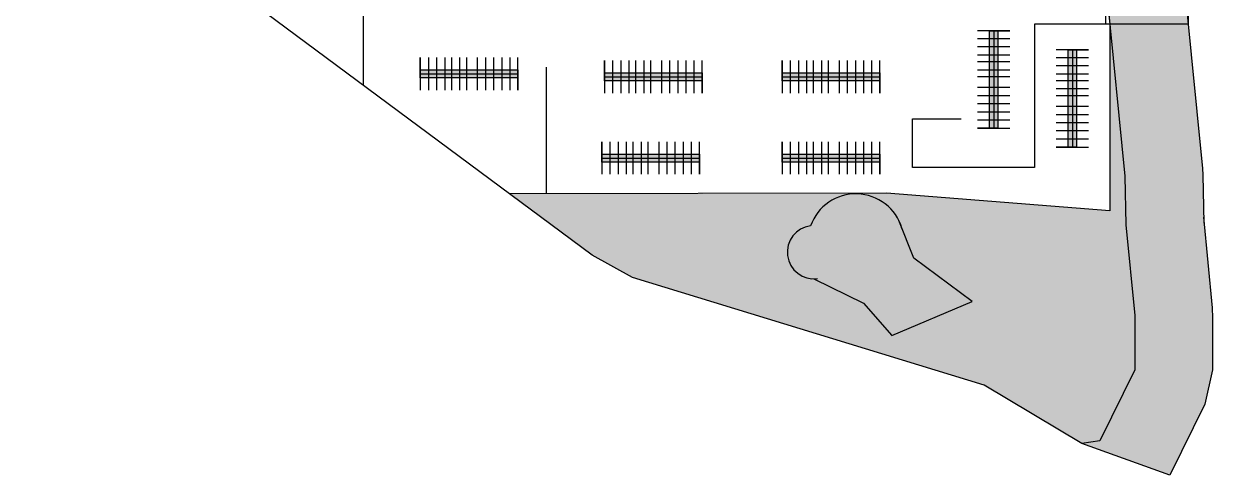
# Model space of a CAD drawing. Header units: inches. Extents: x 2500 to 24601, y 2700 to 26595.
# Drawn here: x 2501 to 24601, y 2700 to 11025 of the extents above; entities that cross this region are included whole.
import ezdxf

# ---------------------------------------------------------------- set-up
doc = ezdxf.new("R2010")
doc.units = ezdxf.units.IN
doc.header["$LTSCALE"] = 200
doc.header["$MEASUREMENT"] = 0
doc.layers.add('BEARING', color=7, linetype='Continuous')

msp = doc.modelspace()

# ---------------------------------------------------------------- hatches: boundary and pattern name
at = {"true_color": 0x136734}
h = msp.add_hatch(color=116, dxfattribs=at)
h.dxf.hatch_style = 1
h.paths.add_polyline_path([(22809, 7319), (22791, 8214), (22514, 11023), (22514, 7575), (18400, 7900), (17833, 7889, -0.333371), (18683, 7253), (18900, 6700), (19975, 5900), (18500, 5275), (17975, 5875), (17062, 6321, -0.938194), (17000, 7300, -0.317218), (17833, 7889), (11450, 7891), (12973, 6758), (13718, 6347), (20197, 4360), (21997, 3281), (22331, 3333), (22973, 4643), (22973, 5645)])
h.paths.add_polyline_path([(23074, 25861), (23185, 26595), (16759, 26471), (16841, 21966), (13623, 21907), (13628, 21650), (13850, 21650), (17200, 21650), (17200, 22850), (17675, 22850), (21100, 22850), (21100, 20144), (22883, 20144), (22883, 20148), (22898, 20148, 0.038553), (23164, 23596)])
edge = h.paths.add_edge_path(flags=16)
edge.add_ellipse((20075, 24525), major_axis=(-1400, 0), ratio=0.52304, start_angle=0, end_angle=360)
h = msp.add_hatch(color=4)
h.dxf.hatch_style = 1
h.paths.add_polyline_path([(23439, 16299), (23472, 16337, 0.077301), (24601, 23596), (24600, 23654), (24510, 25918), (24510, 26595), (23185, 26595), (23074, 25861), (23164, 23596, -0.067281), (22358, 17632), (21994, 16310), (22791, 8214), (22809, 7319), (22973, 5645), (22973, 4643), (22331, 3333), (21997, 3281), (23621, 2700), (24264, 4010), (24410, 4643), (24410, 5600), (24404, 5786), (24244, 7404), (24228, 8243), (24221, 8355)])
h = msp.add_hatch()
h.set_pattern_fill('ANSI31', color=256, angle=-90)
h.set_pattern_definition([(315, (7275, 20250), (0.08838834765, 0.08838834765), [])])
h.paths.add_polyline_path([(20375, 10750), (20375, 10900), (20300, 10900), (20300, 10750)])
h.paths.add_polyline_path([(20375, 10600), (20375, 10750), (20300, 10750), (20300, 10600)])
h.paths.add_polyline_path([(20375, 10450), (20375, 10600), (20300, 10600), (20300, 10450)])
h.paths.add_polyline_path([(20375, 10325), (20375, 10450), (20300, 10450), (20300, 10325)])
h.paths.add_polyline_path([(20375, 10175), (20375, 10325), (20300, 10325), (20300, 10175)])
h.paths.add_polyline_path([(20375, 10050), (20375, 10175), (20300, 10175), (20300, 10050)])
h.paths.add_polyline_path([(20375, 9850), (20375, 10050), (20300, 10050), (20300, 9850)])
h.paths.add_polyline_path([(20375, 9700), (20375, 9850), (20300, 9850), (20300, 9700)])
h.paths.add_polyline_path([(20375, 9550), (20375, 9700), (20300, 9700), (20300, 9550)])
h.paths.add_polyline_path([(20375, 9400), (20375, 9550), (20300, 9550), (20300, 9400)])
h.paths.add_polyline_path([(20375, 9250), (20375, 9400), (20300, 9400), (20300, 9250)])
h.paths.add_polyline_path([(20375, 9100), (20375, 9250), (20300, 9250), (20300, 9100)])
h.paths.add_polyline_path([(20450, 9100), (20450, 9250), (20375, 9250), (20375, 9100)])
h.paths.add_polyline_path([(20450, 9250), (20450, 9400), (20375, 9400), (20375, 9250)])
h.paths.add_polyline_path([(20450, 9550), (20450, 9700), (20375, 9700), (20375, 9550)])
h.paths.add_polyline_path([(20450, 9400), (20450, 9550), (20375, 9550), (20375, 9400)])
h.paths.add_polyline_path([(20450, 9700), (20450, 9850), (20375, 9850), (20375, 9700)])
h.paths.add_polyline_path([(20450, 9850), (20450, 10050), (20375, 10050), (20375, 9850)])
h.paths.add_polyline_path([(20450, 10050), (20450, 10175), (20375, 10175), (20375, 10050)])
h.paths.add_polyline_path([(20450, 10175), (20450, 10325), (20375, 10325), (20375, 10175)])
h.paths.add_polyline_path([(20450, 10325), (20450, 10450), (20375, 10450), (20375, 10325)])
h.paths.add_polyline_path([(20450, 10450), (20450, 10600), (20375, 10600), (20375, 10450)])
h.paths.add_polyline_path([(20450, 10600), (20450, 10750), (20375, 10750), (20375, 10600)])
h.paths.add_polyline_path([(20450, 10750), (20450, 10900), (20375, 10900), (20375, 10750)])
h = msp.add_hatch()
h.set_pattern_fill('ANSI31', color=256, angle=-90)
h.set_pattern_definition([(315, (8725, 19900), (0.08838834765, 0.08838834765), [])])
h.paths.add_polyline_path([(21825, 10400), (21825, 10550), (21750, 10550), (21750, 10400)])
h.paths.add_polyline_path([(21825, 10250), (21825, 10400), (21750, 10400), (21750, 10250)])
h.paths.add_polyline_path([(21825, 10100), (21825, 10250), (21750, 10250), (21750, 10100)])
h.paths.add_polyline_path([(21825, 9975), (21825, 10100), (21750, 10100), (21750, 9975)])
h.paths.add_polyline_path([(21825, 9825), (21825, 9975), (21750, 9975), (21750, 9825)])
h.paths.add_polyline_path([(21825, 9700), (21825, 9825), (21750, 9825), (21750, 9700)])
h.paths.add_polyline_path([(21825, 9500), (21825, 9700), (21750, 9700), (21750, 9500)])
h.paths.add_polyline_path([(21825, 9350), (21825, 9500), (21750, 9500), (21750, 9350)])
h.paths.add_polyline_path([(21825, 9200), (21825, 9350), (21750, 9350), (21750, 9200)])
h.paths.add_polyline_path([(21825, 9050), (21825, 9200), (21750, 9200), (21750, 9050)])
h.paths.add_polyline_path([(21825, 8900), (21825, 9050), (21750, 9050), (21750, 8900)])
h.paths.add_polyline_path([(21825, 8750), (21825, 8900), (21750, 8900), (21750, 8750)])
h.paths.add_polyline_path([(21900, 8750), (21900, 8900), (21825, 8900), (21825, 8750)])
h.paths.add_polyline_path([(21900, 8900), (21900, 9050), (21825, 9050), (21825, 8900)])
h.paths.add_polyline_path([(21900, 9200), (21900, 9350), (21825, 9350), (21825, 9200)])
h.paths.add_polyline_path([(21900, 9050), (21900, 9200), (21825, 9200), (21825, 9050)])
h.paths.add_polyline_path([(21900, 9350), (21900, 9500), (21825, 9500), (21825, 9350)])
h.paths.add_polyline_path([(21900, 9500), (21900, 9700), (21825, 9700), (21825, 9500)])
h.paths.add_polyline_path([(21900, 9700), (21900, 9825), (21825, 9825), (21825, 9700)])
h.paths.add_polyline_path([(21900, 9825), (21900, 9975), (21825, 9975), (21825, 9825)])
h.paths.add_polyline_path([(21900, 9975), (21900, 10100), (21825, 10100), (21825, 9975)])
h.paths.add_polyline_path([(21900, 10100), (21900, 10250), (21825, 10250), (21825, 10100)])
h.paths.add_polyline_path([(21900, 10250), (21900, 10400), (21825, 10400), (21825, 10250)])
h.paths.add_polyline_path([(21900, 10400), (21900, 10550), (21825, 10550), (21825, 10400)])
h = msp.add_hatch()
h.set_pattern_fill('ANSI31', color=256)
h.set_pattern_definition([(45, (455.87106, -2993.88591), (-0.08838834765, 0.08838834765), [])])
h.paths.add_polyline_path([(9956, 10106), (9806, 10106), (9806, 10031), (9956, 10031)])
h.paths.add_polyline_path([(10106, 10106), (9956, 10106), (9956, 10031), (10106, 10031)])
h.paths.add_polyline_path([(10256, 10106), (10106, 10106), (10106, 10031), (10256, 10031)])
h.paths.add_polyline_path([(10381, 10106), (10256, 10106), (10256, 10031), (10381, 10031)])
h.paths.add_polyline_path([(10531, 10106), (10381, 10106), (10381, 10031), (10531, 10031)])
h.paths.add_polyline_path([(10656, 10106), (10531, 10106), (10531, 10031), (10656, 10031)])
h.paths.add_polyline_path([(10856, 10106), (10656, 10106), (10656, 10031), (10856, 10031)])
h.paths.add_polyline_path([(11006, 10106), (10856, 10106), (10856, 10031), (11006, 10031)])
h.paths.add_polyline_path([(11156, 10106), (11006, 10106), (11006, 10031), (11156, 10031)])
h.paths.add_polyline_path([(11306, 10106), (11156, 10106), (11156, 10031), (11306, 10031)])
h.paths.add_polyline_path([(11456, 10106), (11306, 10106), (11306, 10031), (11456, 10031)])
h.paths.add_polyline_path([(11606, 10106), (11456, 10106), (11456, 10031), (11606, 10031)])
h.paths.add_polyline_path([(11606, 10181), (11456, 10181), (11456, 10106), (11606, 10106)])
h.paths.add_polyline_path([(11456, 10181), (11306, 10181), (11306, 10106), (11456, 10106)])
h.paths.add_polyline_path([(11156, 10181), (11006, 10181), (11006, 10106), (11156, 10106)])
h.paths.add_polyline_path([(11306, 10181), (11156, 10181), (11156, 10106), (11306, 10106)])
h.paths.add_polyline_path([(11006, 10181), (10856, 10181), (10856, 10106), (11006, 10106)])
h.paths.add_polyline_path([(10856, 10181), (10656, 10181), (10656, 10106), (10856, 10106)])
h.paths.add_polyline_path([(10656, 10181), (10531, 10181), (10531, 10106), (10656, 10106)])
h.paths.add_polyline_path([(10531, 10181), (10381, 10181), (10381, 10106), (10531, 10106)])
h.paths.add_polyline_path([(10381, 10181), (10256, 10181), (10256, 10106), (10381, 10106)])
h.paths.add_polyline_path([(10256, 10181), (10106, 10181), (10106, 10106), (10256, 10106)])
h.paths.add_polyline_path([(10106, 10181), (9956, 10181), (9956, 10106), (10106, 10106)])
h.paths.add_polyline_path([(9956, 10181), (9806, 10181), (9806, 10106), (9956, 10106)])
h = msp.add_hatch()
h.set_pattern_fill('ANSI31', color=256)
h.set_pattern_definition([(45, (3850, -3050), (-0.08838834765, 0.08838834765), [])])
h.paths.add_polyline_path([(13350, 10050), (13200, 10050), (13200, 9975), (13350, 9975)])
h.paths.add_polyline_path([(13500, 10050), (13350, 10050), (13350, 9975), (13500, 9975)])
h.paths.add_polyline_path([(13650, 10050), (13500, 10050), (13500, 9975), (13650, 9975)])
h.paths.add_polyline_path([(13775, 10050), (13650, 10050), (13650, 9975), (13775, 9975)])
h.paths.add_polyline_path([(13925, 10050), (13775, 10050), (13775, 9975), (13925, 9975)])
h.paths.add_polyline_path([(14050, 10050), (13925, 10050), (13925, 9975), (14050, 9975)])
h.paths.add_polyline_path([(14250, 10050), (14050, 10050), (14050, 9975), (14250, 9975)])
h.paths.add_polyline_path([(14400, 10050), (14250, 10050), (14250, 9975), (14400, 9975)])
h.paths.add_polyline_path([(14550, 10050), (14400, 10050), (14400, 9975), (14550, 9975)])
h.paths.add_polyline_path([(14700, 10050), (14550, 10050), (14550, 9975), (14700, 9975)])
h.paths.add_polyline_path([(14850, 10050), (14700, 10050), (14700, 9975), (14850, 9975)])
h.paths.add_polyline_path([(15000, 10050), (14850, 10050), (14850, 9975), (15000, 9975)])
h.paths.add_polyline_path([(15000, 10125), (14850, 10125), (14850, 10050), (15000, 10050)])
h.paths.add_polyline_path([(14850, 10125), (14700, 10125), (14700, 10050), (14850, 10050)])
h.paths.add_polyline_path([(14550, 10125), (14400, 10125), (14400, 10050), (14550, 10050)])
h.paths.add_polyline_path([(14700, 10125), (14550, 10125), (14550, 10050), (14700, 10050)])
h.paths.add_polyline_path([(14400, 10125), (14250, 10125), (14250, 10050), (14400, 10050)])
h.paths.add_polyline_path([(14250, 10125), (14050, 10125), (14050, 10050), (14250, 10050)])
h.paths.add_polyline_path([(14050, 10125), (13925, 10125), (13925, 10050), (14050, 10050)])
h.paths.add_polyline_path([(13925, 10125), (13775, 10125), (13775, 10050), (13925, 10050)])
h.paths.add_polyline_path([(13775, 10125), (13650, 10125), (13650, 10050), (13775, 10050)])
h.paths.add_polyline_path([(13650, 10125), (13500, 10125), (13500, 10050), (13650, 10050)])
h.paths.add_polyline_path([(13500, 10125), (13350, 10125), (13350, 10050), (13500, 10050)])
h.paths.add_polyline_path([(13350, 10125), (13200, 10125), (13200, 10050), (13350, 10050)])
h = msp.add_hatch()
h.set_pattern_fill('ANSI31', color=256)
h.set_pattern_definition([(45, (7125, -3050), (-0.08838834765, 0.08838834765), [])])
h.paths.add_polyline_path([(16625, 10050), (16475, 10050), (16475, 9975), (16625, 9975)])
h.paths.add_polyline_path([(16775, 10050), (16625, 10050), (16625, 9975), (16775, 9975)])
h.paths.add_polyline_path([(16925, 10050), (16775, 10050), (16775, 9975), (16925, 9975)])
h.paths.add_polyline_path([(17050, 10050), (16925, 10050), (16925, 9975), (17050, 9975)])
h.paths.add_polyline_path([(17200, 10050), (17050, 10050), (17050, 9975), (17200, 9975)])
h.paths.add_polyline_path([(17325, 10050), (17200, 10050), (17200, 9975), (17325, 9975)])
h.paths.add_polyline_path([(17525, 10050), (17325, 10050), (17325, 9975), (17525, 9975)])
h.paths.add_polyline_path([(17675, 10050), (17525, 10050), (17525, 9975), (17675, 9975)])
h.paths.add_polyline_path([(17825, 10050), (17675, 10050), (17675, 9975), (17825, 9975)])
h.paths.add_polyline_path([(17975, 10050), (17825, 10050), (17825, 9975), (17975, 9975)])
h.paths.add_polyline_path([(18125, 10050), (17975, 10050), (17975, 9975), (18125, 9975)])
h.paths.add_polyline_path([(18275, 10050), (18125, 10050), (18125, 9975), (18275, 9975)])
h.paths.add_polyline_path([(18275, 10125), (18125, 10125), (18125, 10050), (18275, 10050)])
h.paths.add_polyline_path([(18125, 10125), (17975, 10125), (17975, 10050), (18125, 10050)])
h.paths.add_polyline_path([(17825, 10125), (17675, 10125), (17675, 10050), (17825, 10050)])
h.paths.add_polyline_path([(17975, 10125), (17825, 10125), (17825, 10050), (17975, 10050)])
h.paths.add_polyline_path([(17675, 10125), (17525, 10125), (17525, 10050), (17675, 10050)])
h.paths.add_polyline_path([(17525, 10125), (17325, 10125), (17325, 10050), (17525, 10050)])
h.paths.add_polyline_path([(17325, 10125), (17200, 10125), (17200, 10050), (17325, 10050)])
h.paths.add_polyline_path([(17200, 10125), (17050, 10125), (17050, 10050), (17200, 10050)])
h.paths.add_polyline_path([(17050, 10125), (16925, 10125), (16925, 10050), (17050, 10050)])
h.paths.add_polyline_path([(16925, 10125), (16775, 10125), (16775, 10050), (16925, 10050)])
h.paths.add_polyline_path([(16775, 10125), (16625, 10125), (16625, 10050), (16775, 10050)])
h.paths.add_polyline_path([(16625, 10125), (16475, 10125), (16475, 10050), (16625, 10050)])
h = msp.add_hatch()
h.set_pattern_fill('ANSI31', color=256)
h.set_pattern_definition([(45, (3800, -4550), (-0.08838834765, 0.08838834765), [])])
h.paths.add_polyline_path([(13300, 8550), (13150, 8550), (13150, 8475), (13300, 8475)])
h.paths.add_polyline_path([(13450, 8550), (13300, 8550), (13300, 8475), (13450, 8475)])
h.paths.add_polyline_path([(13600, 8550), (13450, 8550), (13450, 8475), (13600, 8475)])
h.paths.add_polyline_path([(13725, 8550), (13600, 8550), (13600, 8475), (13725, 8475)])
h.paths.add_polyline_path([(13875, 8550), (13725, 8550), (13725, 8475), (13875, 8475)])
h.paths.add_polyline_path([(14000, 8550), (13875, 8550), (13875, 8475), (14000, 8475)])
h.paths.add_polyline_path([(14200, 8550), (14000, 8550), (14000, 8475), (14200, 8475)])
h.paths.add_polyline_path([(14350, 8550), (14200, 8550), (14200, 8475), (14350, 8475)])
h.paths.add_polyline_path([(14500, 8550), (14350, 8550), (14350, 8475), (14500, 8475)])
h.paths.add_polyline_path([(14650, 8550), (14500, 8550), (14500, 8475), (14650, 8475)])
h.paths.add_polyline_path([(14800, 8550), (14650, 8550), (14650, 8475), (14800, 8475)])
h.paths.add_polyline_path([(14950, 8550), (14800, 8550), (14800, 8475), (14950, 8475)])
h.paths.add_polyline_path([(14950, 8625), (14800, 8625), (14800, 8550), (14950, 8550)])
h.paths.add_polyline_path([(14800, 8625), (14650, 8625), (14650, 8550), (14800, 8550)])
h.paths.add_polyline_path([(14500, 8625), (14350, 8625), (14350, 8550), (14500, 8550)])
h.paths.add_polyline_path([(14650, 8625), (14500, 8625), (14500, 8550), (14650, 8550)])
h.paths.add_polyline_path([(14350, 8625), (14200, 8625), (14200, 8550), (14350, 8550)])
h.paths.add_polyline_path([(14200, 8625), (14000, 8625), (14000, 8550), (14200, 8550)])
h.paths.add_polyline_path([(14000, 8625), (13875, 8625), (13875, 8550), (14000, 8550)])
h.paths.add_polyline_path([(13875, 8625), (13725, 8625), (13725, 8550), (13875, 8550)])
h.paths.add_polyline_path([(13725, 8625), (13600, 8625), (13600, 8550), (13725, 8550)])
h.paths.add_polyline_path([(13600, 8625), (13450, 8625), (13450, 8550), (13600, 8550)])
h.paths.add_polyline_path([(13450, 8625), (13300, 8625), (13300, 8550), (13450, 8550)])
h.paths.add_polyline_path([(13300, 8625), (13150, 8625), (13150, 8550), (13300, 8550)])
h = msp.add_hatch()
h.set_pattern_fill('ANSI31', color=256)
h.set_pattern_definition([(45, (7125, -4550), (-0.08838834765, 0.08838834765), [])])
h.paths.add_polyline_path([(16625, 8550), (16475, 8550), (16475, 8475), (16625, 8475)])
h.paths.add_polyline_path([(16775, 8550), (16625, 8550), (16625, 8475), (16775, 8475)])
h.paths.add_polyline_path([(16925, 8550), (16775, 8550), (16775, 8475), (16925, 8475)])
h.paths.add_polyline_path([(17050, 8550), (16925, 8550), (16925, 8475), (17050, 8475)])
h.paths.add_polyline_path([(17200, 8550), (17050, 8550), (17050, 8475), (17200, 8475)])
h.paths.add_polyline_path([(17325, 8550), (17200, 8550), (17200, 8475), (17325, 8475)])
h.paths.add_polyline_path([(17525, 8550), (17325, 8550), (17325, 8475), (17525, 8475)])
h.paths.add_polyline_path([(17675, 8550), (17525, 8550), (17525, 8475), (17675, 8475)])
h.paths.add_polyline_path([(17825, 8550), (17675, 8550), (17675, 8475), (17825, 8475)])
h.paths.add_polyline_path([(17975, 8550), (17825, 8550), (17825, 8475), (17975, 8475)])
h.paths.add_polyline_path([(18125, 8550), (17975, 8550), (17975, 8475), (18125, 8475)])
h.paths.add_polyline_path([(18275, 8550), (18125, 8550), (18125, 8475), (18275, 8475)])
h.paths.add_polyline_path([(18275, 8625), (18125, 8625), (18125, 8550), (18275, 8550)])
h.paths.add_polyline_path([(18125, 8625), (17975, 8625), (17975, 8550), (18125, 8550)])
h.paths.add_polyline_path([(17825, 8625), (17675, 8625), (17675, 8550), (17825, 8550)])
h.paths.add_polyline_path([(17975, 8625), (17825, 8625), (17825, 8550), (17975, 8550)])
h.paths.add_polyline_path([(17675, 8625), (17525, 8625), (17525, 8550), (17675, 8550)])
h.paths.add_polyline_path([(17525, 8625), (17325, 8625), (17325, 8550), (17525, 8550)])
h.paths.add_polyline_path([(17325, 8625), (17200, 8625), (17200, 8550), (17325, 8550)])
h.paths.add_polyline_path([(17200, 8625), (17050, 8625), (17050, 8550), (17200, 8550)])
h.paths.add_polyline_path([(17050, 8625), (16925, 8625), (16925, 8550), (17050, 8550)])
h.paths.add_polyline_path([(16925, 8625), (16775, 8625), (16775, 8550), (16925, 8550)])
h.paths.add_polyline_path([(16775, 8625), (16625, 8625), (16625, 8550), (16775, 8550)])
h.paths.add_polyline_path([(16625, 8625), (16475, 8625), (16475, 8550), (16625, 8550)])
h = msp.add_hatch(color=4)
h.dxf.hatch_style = 1
h.paths.add_polyline_path([(18625, 7400, 0.661304), (17000, 7300, 0.938194), (17062, 6321), (17975, 5875), (18500, 5275), (19975, 5900), (18900, 6700)])

# ---------------------------------------------------------------- linework, layer by layer
for p, q in [((8761, 9890), (8761, 13400)), ((22440, 11725), (22514, 11023)), ((20675, 10900), (20075, 10900)), ((20300, 9100), (20300, 10900)), ((20300, 10900), (20450, 10900)), ((20375, 10900), (20375, 9100)), ((20375, 10900), (20675, 10900)), ((20450, 10900), (20450, 9100)), ((22440, 11023), (21125, 11023)), ((21125, 11023), (21125, 8375)), ((22514, 11023), (22514, 7575)), ((20675, 10750), (20075, 10750)), ((9806, 10106), (9806, 10406)), ((9806, 10406), (9806, 9806)), ((9956, 10406), (9956, 9806)), ((10106, 10406), (10106, 9806)), ((10256, 10406), (10256, 9806)), ((10381, 10406), (10381, 9806)), ((10531, 10406), (10531, 9806)), ((10656, 10406), (10656, 9806)), ((10856, 10406), (10856, 9806)), ((11006, 10406), (11006, 9806)), ((11156, 10406), (11156, 9806)), ((11306, 10406), (11306, 9806)), ((11456, 10406), (11456, 9806)), ((11606, 9806), (11606, 10406)), ((20675, 10600), (20075, 10600)), ((20675, 10450), (20075, 10450)), ((22125, 10550), (21525, 10550)), ((22125, 10400), (21525, 10400)), ((21750, 8750), (21750, 10550)), ((21750, 10550), (21900, 10550)), ((21825, 10550), (21825, 8750)), ((21825, 10550), (22125, 10550)), ((21900, 10550), (21900, 8750)), ((9806, 10181), (11606, 10181)), ((9806, 10031), (9806, 10181)), ((11606, 10181), (11606, 10031)), ((12125, 10225), (12125, 7892)), ((13200, 10050), (13200, 10350)), ((13200, 10350), (13200, 9750)), ((13350, 10350), (13350, 9750)), ((13500, 10350), (13500, 9750)), ((13650, 10350), (13650, 9750)), ((13775, 10350), (13775, 9750)), ((13925, 10350), (13925, 9750)), ((14050, 10350), (14050, 9750)), ((14250, 10350), (14250, 9750)), ((14400, 10350), (14400, 9750)), ((14550, 10350), (14550, 9750)), ((14700, 10350), (14700, 9750)), ((14850, 10350), (14850, 9750)), ((15000, 9750), (15000, 10350)), ((16475, 10050), (16475, 10350)), ((16475, 10350), (16475, 9750)), ((16625, 10350), (16625, 9750)), ((16775, 10350), (16775, 9750)), ((16925, 10350), (16925, 9750)), ((17050, 10350), (17050, 9750)), ((17200, 10350), (17200, 9750)), ((17325, 10350), (17325, 9750)), ((17525, 10350), (17525, 9750)), ((17675, 10350), (17675, 9750)), ((17825, 10350), (17825, 9750)), ((17975, 10350), (17975, 9750)), ((18125, 10350), (18125, 9750)), ((18275, 9750), (18275, 10350)), ((20675, 10325), (20075, 10325)), ((20675, 10175), (20075, 10175)), ((22125, 10250), (21525, 10250)), ((9806, 10106), (11606, 10106)), ((11606, 10031), (9806, 10031)), ((11606, 10106), (11606, 9806)), ((13200, 10125), (15000, 10125)), ((13200, 9975), (13200, 10125)), ((13200, 10050), (15000, 10050)), ((15000, 9975), (13200, 9975)), ((15000, 10125), (15000, 9975)), ((15000, 10050), (15000, 9750)), ((16475, 10125), (18275, 10125)), ((16475, 9975), (16475, 10125)), ((16475, 10050), (18275, 10050)), ((18275, 9975), (16475, 9975)), ((18275, 10125), (18275, 9975)), ((18275, 10050), (18275, 9750)), ((20675, 10050), (20075, 10050)), ((22125, 10100), (21525, 10100)), ((22125, 9975), (21525, 9975)), ((20675, 9850), (20075, 9850)), ((22125, 9825), (21525, 9825)), ((20675, 9700), (20075, 9700)), ((20675, 9550), (20075, 9550)), ((22125, 9700), (21525, 9700)), ((20675, 9400), (20075, 9400)), ((22125, 9500), (21525, 9500)), ((22125, 9350), (21525, 9350)), ((18875, 8375), (18875, 9275)), ((18875, 9275), (19775, 9275)), ((20675, 9250), (20075, 9250)), ((20375, 9100), (20075, 9100)), ((20075, 9100), (20675, 9100)), ((20450, 9100), (20300, 9100)), ((22125, 9200), (21525, 9200)), ((13150, 8550), (13150, 8850)), ((13150, 8850), (13150, 8250)), ((13300, 8850), (13300, 8250)), ((13450, 8850), (13450, 8250)), ((13600, 8850), (13600, 8250)), ((13725, 8850), (13725, 8250)), ((13875, 8850), (13875, 8250)), ((14000, 8850), (14000, 8250)), ((14200, 8850), (14200, 8250)), ((14350, 8850), (14350, 8250)), ((14500, 8850), (14500, 8250)), ((14650, 8850), (14650, 8250)), ((14800, 8850), (14800, 8250)), ((14950, 8250), (14950, 8850)), ((16475, 8550), (16475, 8850)), ((16475, 8850), (16475, 8250)), ((16625, 8850), (16625, 8250)), ((16775, 8850), (16775, 8250)), ((16925, 8850), (16925, 8250)), ((17050, 8850), (17050, 8250)), ((17200, 8850), (17200, 8250)), ((17325, 8850), (17325, 8250)), ((17525, 8850), (17525, 8250)), ((17675, 8850), (17675, 8250)), ((17825, 8850), (17825, 8250)), ((17975, 8850), (17975, 8250)), ((18125, 8850), (18125, 8250)), ((18275, 8250), (18275, 8850)), ((22125, 9050), (21525, 9050)), ((22125, 8900), (21525, 8900)), ((13150, 8625), (14950, 8625)), ((13150, 8475), (13150, 8625)), ((14950, 8625), (14950, 8475)), ((16475, 8625), (18275, 8625)), ((16475, 8475), (16475, 8625)), ((18275, 8625), (18275, 8475)), ((21825, 8750), (21525, 8750)), ((21525, 8750), (22125, 8750)), ((21900, 8750), (21750, 8750)), ((13150, 8550), (14950, 8550)), ((14950, 8475), (13150, 8475)), ((14950, 8550), (14950, 8250)), ((16475, 8550), (18275, 8550)), ((18275, 8475), (16475, 8475)), ((18275, 8550), (18275, 8250)), ((21125, 8375), (18875, 8375)), ((24221, 8355), (24228, 8243)), ((18400, 7900), (11450, 7891)), ((22514, 7575), (18400, 7900)), ((24404, 5786), (24410, 5600)), ((24410, 4643), (24264, 4010)), ((23621, 2700), (21997, 3281))]:
    msp.add_line(p, q)
msp.add_lwpolyline([(22440, 11774), (23958, 11774), (23958, 11023), (22440, 11023)], close=True)
msp.add_lwpolyline([(17062, 6321), (17975, 5875), (18500, 5275), (19975, 5900), (18900, 6700), (18625, 7400)])
for centre, radius, start, end in [((17834, 7004), 885, 16.3277, 160.4751), ((17062, 6812), 491, 97.3058, 277.3058)]:
    msp.add_arc(centre, radius, start, end)
at = {"layer": 'BEARING'}
for p, q in [((23424, 16451), (24221, 8355)), ((21994, 16310), (22791, 8214)), ((12973, 6758), (2501, 14543)), ((22791, 8214), (22809, 7319)), ((24228, 8243), (24245, 7348)), ((22809, 7319), (22973, 5645)), ((24239, 7460), (24404, 5786)), ((13718, 6347), (12973, 6758)), ((20197, 4360), (13718, 6347)), ((22973, 5645), (22973, 4643)), ((24410, 5645), (24410, 4643)), ((22973, 4643), (22331, 3333)), ((21997, 3281), (20197, 4360)), ((24264, 4010), (23621, 2700)), ((22331, 3333), (21997, 3281))]:
    msp.add_line(p, q, dxfattribs=at)

doc.saveas('drawing.dxf')
